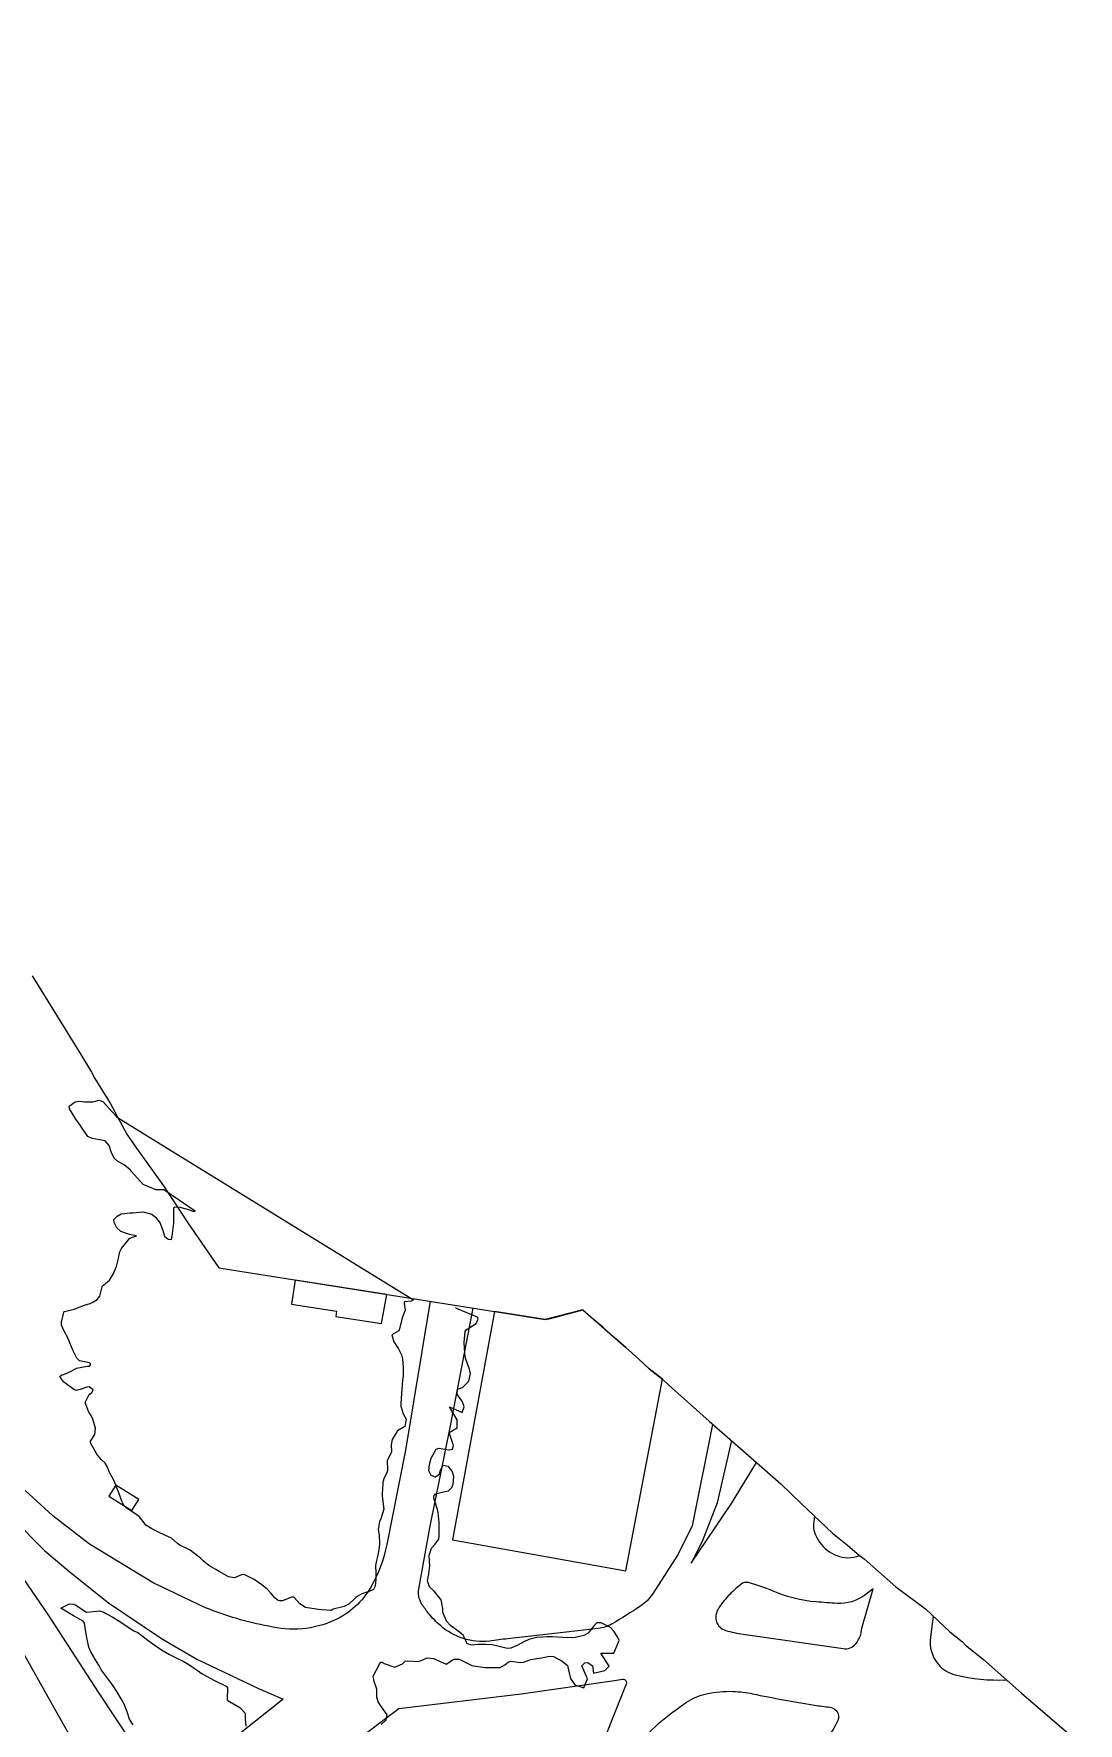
# Model space of a CAD drawing. Header units: metres. Extents: x 307586 to 320046, y 7427249 to 7434250.
# Drawn here: x 317237 to 317399.4, y 7432401.6 to 7432664.2 of the extents above; entities that cross this region are included whole.
import ezdxf

# ---------------------------------------------------------------- set-up
doc = ezdxf.new("R2010")
doc.units = ezdxf.units.M
doc.header["$MEASUREMENT"] = 0
for name, color, linetype in [('Area', 45, 'Continuous'), ('Curvas de Nivel 1m', 11, 'Continuous'), ('Edificações', 30, 'Continuous'), ('Vias Primárias', 230, 'Continuous')]:
    doc.layers.add(name, color=color, linetype=linetype)

msp = doc.modelspace()

# ---------------------------------------------------------------- linework, layer by layer
at = {"layer": 'Area'}
msp.add_polyline3d([(317236.78, 7432517.78, 737), (317244.38, 7432505.58, 736.93), (317246.04, 7432502.82, 736.95), (317246.51, 7432501.87, 736.91), (317248.91, 7432498, 737.11), (317251.53, 7432493.17, 737.1), (317252.77, 7432491.37, 736.98), (317257.21, 7432485.18, 737.04), (317260.99, 7432479.41, 737.24), (317265.83, 7432472.4, 737.44), (317316.52, 7432464.38, 747.16), (317317.35, 7432464.53, 746.87), (317322.39, 7432465.87, 747.23), (317329.07, 7432460.05, 747.04), (317331.05, 7432458.29, 747.27), (317332.71, 7432456.72, 747.34), (317334.77, 7432455.09, 747.06), (317335.75, 7432454.19, 746.98), (317342.01, 7432448.57, 737.29), (317347.75, 7432443.63, 737.13), (317353.15, 7432438.85, 737.64), (317356.31, 7432435.77, 737.23), (317361.2, 7432431.18, 737.42), (317363.54, 7432429.29, 737.34), (317365.41, 7432427.7, 737.48), (317366.1, 7432427.17, 737.4), (317371.04, 7432422.84, 737.44), (317375.63, 7432419.39, 737.42), (317379.46, 7432415.86, 745.66), (317381.4, 7432414.3, 737.34), (317381.88, 7432413.78, 738), (317384.66, 7432411.56, 737.2), (317390.56, 7432406.31, 738.69), (317399.39, 7432398.72, 737.48)], dxfattribs=at)
at = {"layer": 'Curvas de Nivel 1m', "elevation": 737, "flags": 128}
msp.add_lwpolyline([(317249.79, 7432496.03), (317249.91, 7432495.89), (317257.37, 7432491.3), (317296.05, 7432467.42), (317295.7, 7432467.24), (317294.64, 7432467.13), (317294.6, 7432466.9), (317294.77, 7432465.84), (317294.39, 7432464.9), (317294.25, 7432464.46), (317293.91, 7432462.91), (317293.78, 7432462.61), (317292.68, 7432462.02), (317293.03, 7432460.92), (317293.75, 7432459.81), (317294.06, 7432459.22), (317294.19, 7432458.9), (317294.35, 7432458.29), (317294.45, 7432456.9), (317294.46, 7432455.65), (317294.38, 7432454.9), (317294.3, 7432454.28), (317294.2, 7432452.9), (317294.08, 7432451.34), (317294.09, 7432450.9), (317294.47, 7432449.74), (317294.93, 7432448.89), (317294.74, 7432447.76), (317293.6, 7432447.09), (317293.53, 7432446.97), (317293.5, 7432446.91), (317292.77, 7432445.73), (317292.62, 7432444.92), (317292.64, 7432443.83), (317292.23, 7432442.92), (317292, 7432442.46), (317292.03, 7432440.92), (317291.91, 7432440.54), (317291.51, 7432439.76), (317291.31, 7432439.12), (317291.28, 7432438.93), (317291.19, 7432437.22), (317291.22, 7432436.93), (317291.45, 7432434.93), (317290.98, 7432433.39), (317290.76, 7432432.94), (317290.59, 7432431.76), (317290.73, 7432430.94), (317290.8, 7432429.52), (317290.71, 7432428.94), (317290.54, 7432427.76), (317290.33, 7432426.94), (317290.14, 7432426.14), (317290.19, 7432424.94), (317290.21, 7432424.05), (317290.09, 7432422.94), (317289.85, 7432422.4), (317289.3, 7432422.18), (317288.04, 7432421.72), (317287.29, 7432421.35), (317287.09, 7432421.18), (317286.91, 7432420.98), (317286.09, 7432420.17), (317285.27, 7432419.78), (317283.59, 7432419.35), (317283.26, 7432419.17), (317283.15, 7432419.14), (317281.27, 7432419.33), (317280.96, 7432419.36), (317279.27, 7432419.61), (317278.38, 7432420.19), (317277.55, 7432421.1), (317277.41, 7432421.22), (317277.28, 7432421.24), (317277.16, 7432421.22), (317276.87, 7432421.1), (317275.73, 7432420.66), (317275.28, 7432420.64), (317274.91, 7432420.76), (317274.52, 7432421.13), (317273.95, 7432421.8), (317273.3, 7432422.47), (317272.5, 7432423.16), (317271.32, 7432423.99), (317269.75, 7432424.76), (317269.33, 7432424.71), (317268.27, 7432424.25), (317267.32, 7432424.37), (317265.87, 7432425.23), (317265.34, 7432425.55), (317264.23, 7432426.15), (317263.35, 7432426.85), (317262.94, 7432427.27), (317261.37, 7432428.54), (317259.73, 7432429.31), (317259.39, 7432429.56), (317258.47, 7432430.4), (317257.4, 7432430.86), (317256.42, 7432431.35), (317255.41, 7432431.86), (317254.45, 7432432.41), (317253.74, 7432433.39), (317253.43, 7432433.77), (317252.28, 7432434.56), (317251.45, 7432435.06), (317251.09, 7432435.41), (317250.74, 7432436.14), (317250.29, 7432437.42), (317249.5, 7432439.43), (317248.76, 7432440.69), (317248.53, 7432441.44), (317248.13, 7432442.05), (317247.53, 7432442.61), (317246.86, 7432443.47), (317245.85, 7432445.19), (317245.86, 7432445.48), (317246.53, 7432446.52), (317246.63, 7432447.47), (317246.2, 7432448.88), (317245.95, 7432449.48), (317245.62, 7432449.97), (317245.02, 7432451.49), (317245.66, 7432452.73), (317246.09, 7432453.04), (317246.3, 7432453.47), (317245.67, 7432453.92), (317245.27, 7432453.88), (317244.24, 7432453.5), (317243.66, 7432453.36), (317243.29, 7432453.51), (317241.68, 7432454.71), (317241.07, 7432455.54), (317241.43, 7432455.79), (317241.7, 7432455.84), (317242.88, 7432456.34), (317243.71, 7432456.8), (317245.33, 7432457.11), (317245.71, 7432457.12), (317245.87, 7432457.32), (317245.85, 7432457.48), (317245.71, 7432457.64), (317244.16, 7432457.95), (317243.72, 7432458.35), (317243.16, 7432459.52), (317242.75, 7432460.52), (317242.36, 7432461.52), (317241.77, 7432462.59), (317241.34, 7432463.53), (317241.34, 7432463.98), (317241.72, 7432465.53), (317241.74, 7432465.6), (317241.81, 7432465.63), (317243.35, 7432465.98), (317243.82, 7432466.18), (317244.93, 7432466.6), (317245.83, 7432466.88), (317246.24, 7432467.07), (317246.88, 7432467.47), (317247.31, 7432468), (317247.68, 7432469.46), (317247.72, 7432469.6), (317247.86, 7432469.72), (317248.81, 7432470.51), (317249.4, 7432471.44), (317249.89, 7432472.6), (317250.13, 7432473.44), (317250.44, 7432474.91), (317250.68, 7432475.43), (317251.95, 7432476.98), (317252.23, 7432477.13), (317253.01, 7432477.4), (317251.95, 7432477.61), (317250.57, 7432478.05), (317249.97, 7432478.65), (317249.55, 7432479.44), (317249.5, 7432479.92), (317249.99, 7432480.44), (317250.62, 7432480.81), (317252, 7432480.94), (317252.45, 7432480.95), (317254, 7432481.12), (317255.39, 7432480.76), (317255.99, 7432480.3), (317256.7, 7432479.35), (317257.11, 7432478.21), (317257.35, 7432477.35), (317257.95, 7432476.88), (317258.45, 7432476.83), (317258.57, 7432477.33), (317258.7, 7432478.6), (317258.81, 7432479.33), (317258.82, 7432480.51), (317258.81, 7432481.72), (317258.95, 7432481.91), (317259.74, 7432481.84), (317261.09, 7432481.5), (317261.92, 7432481.18), (317262.11, 7432481.24), (317257.26, 7432484.52), (317256.87, 7432484.52), (317256.04, 7432484.53), (317254.05, 7432485.39), (317252.23, 7432487.41), (317252.07, 7432487.6), (317251.09, 7432488.43), (317250.09, 7432488.94), (317249.55, 7432489.45), (317249.1, 7432490.46), (317248.74, 7432491.45), (317248.13, 7432492.14), (317247.28, 7432492.32), (317246.13, 7432492.5), (317245.47, 7432492.82), (317244.98, 7432493.5), (317244.16, 7432494.75), (317243.59, 7432495.52), (317242.6, 7432497.12), (317242.54, 7432497.53), (317243.48, 7432498.23), (317244.2, 7432498.3), (317244.93, 7432498.22), (317246.2, 7432498.21), (317247.19, 7432498.48), (317247.79, 7432498.29)], close=True, dxfattribs=at)
for points in [[(317291.05, 7432401.44), (317291.83, 7432402.15), (317291.95, 7432402.92), (317291.09, 7432404.19), (317290.59, 7432404.94), (317290.37, 7432405.66), (317290.36, 7432406.94), (317289.96, 7432408.11), (317289.8, 7432408.94), (317290.27, 7432409.82), (317290.83, 7432410.93), (317290.97, 7432411.13), (317291.16, 7432411.11), (317291.5, 7432410.93), (317293.16, 7432410.34), (317294.35, 7432410.89), (317294.79, 7432411.27), (317295.17, 7432411.33), (317296.8, 7432411.23), (317297.17, 7432411.34), (317298.21, 7432411.82), (317299.18, 7432411.69), (317301.16, 7432410.81), (317302.36, 7432411.61), (317303.17, 7432411.57), (317304.84, 7432410.76), (317305.04, 7432410.64), (317305.16, 7432410.6), (317305.38, 7432410.54), (317307.16, 7432410.31), (317308.74, 7432410.3), (317309.16, 7432410.29), (317309.55, 7432410.31), (317310.24, 7432410.7), (317310.76, 7432411.1), (317311.17, 7432411.29), (317312.76, 7432411.08), (317313.17, 7432411.12), (317314.29, 7432411.54), (317315.18, 7432411.71), (317316.02, 7432411.8), (317317.18, 7432412.07), (317317.82, 7432411.98), (317319.17, 7432411.26), (317320.03, 7432410.58), (317320.28, 7432409.45), (317320.46, 7432408.58), (317321.13, 7432407.62), (317322.52, 7432407.16), (317323.14, 7432408.55), (317322.24, 7432410.56), (317322.7, 7432411.02), (317323.17, 7432411.09), (317323.91, 7432410.54), (317324.04, 7432409.43), (317325.15, 7432409.66), (317325.82, 7432409.85), (317326.5, 7432410.51), (317325.19, 7432412.52), (317327.19, 7432412.5), (317328.03, 7432414.49), (317327.79, 7432415.06), (317327.23, 7432415.93), (317326.67, 7432416.51), (317325.24, 7432417.25), (317324.56, 7432417.22), (317323.95, 7432416.54), (317323.22, 7432415.63), (317322.52, 7432415.26), (317321.22, 7432414.97), (317320.86, 7432414.93), (317319.22, 7432414.94), (317317.66, 7432415.06), (317317.22, 7432415.08), (317316.77, 7432415.08), (317315.22, 7432414.94), (317314.01, 7432414.66), (317313.21, 7432414.29), (317312.18, 7432413.7), (317311.2, 7432413.28), (317310.62, 7432413.27), (317309.2, 7432413.63), (317308.29, 7432413.81), (317307.2, 7432413.88), (317306.08, 7432413.87), (317305.2, 7432413.79), (317304.39, 7432413.95), (317304.05, 7432414.78), (317303.77, 7432415.34), (317303.22, 7432415.78), (317301.81, 7432416.8), (317301.24, 7432417.42), (317300.62, 7432418.82), (317300.63, 7432419.46), (317300.39, 7432420.82), (317299.3, 7432422.17), (317298.56, 7432422.84), (317298.27, 7432423.79), (317298.46, 7432424.84), (317298.6, 7432426.1), (317298.56, 7432426.84), (317298.49, 7432427.72), (317298.88, 7432428.84), (317299.39, 7432429.4), (317299.99, 7432430.23), (317300.08, 7432430.82), (317300.05, 7432432.2), (317300.05, 7432432.82), (317299.89, 7432434.38), (317299.8, 7432434.83), (317299.46, 7432435.98), (317299.25, 7432436.61), (317299.23, 7432436.83), (317299.26, 7432437.05), (317299.48, 7432437.3), (317300.72, 7432437.59), (317301.49, 7432437.73), (317302.03, 7432438.27), (317302.24, 7432438.8), (317302.33, 7432439.99), (317302.1, 7432440.8), (317301.53, 7432441.52), (317300.65, 7432441.7), (317300.17, 7432440.82), (317300.04, 7432440.3), (317299.51, 7432439.9), (317298.81, 7432440.13), (317298.46, 7432440.85), (317298.55, 7432441.84), (317298.79, 7432442.84), (317299.57, 7432444.24), (317300, 7432444.4), (317301.57, 7432444.12), (317302.14, 7432444.23), (317302.27, 7432444.8), (317301.59, 7432446.81), (317302.85, 7432447.55), (317302.87, 7432448.8), (317301.64, 7432450.81), (317303.63, 7432449.95), (317303.92, 7432450.79), (317303.66, 7432451.6), (317302.88, 7432452.8), (317302.92, 7432453.56), (317303.68, 7432453.83), (317304.65, 7432454.78), (317304.92, 7432455.99), (317304.71, 7432456.78), (317304.16, 7432458.36), (317304.08, 7432458.79), (317304.04, 7432459.08), (317303.95, 7432460.79), (317304.08, 7432462.5), (317304.28, 7432462.78), (317305.8, 7432463.78), (317306.14, 7432464.42), (317306, 7432464.76), (317302.74, 7432466.08), (317302.58, 7432466.26)], [(317252.51, 7432401.39), (317251.9, 7432402.25), (317251.54, 7432403.4), (317251.08, 7432404.59), (317250.61, 7432405.41), (317249.98, 7432406.54), (317249.4, 7432407.43), (317249.12, 7432407.8), (317247.86, 7432409.45), (317247.59, 7432409.89), (317247.16, 7432410.67), (317246.65, 7432411.47), (317245.9, 7432412.74), (317245.61, 7432413.48), (317245.21, 7432415.48), (317244.93, 7432417.18), (317244.74, 7432417.49), (317243.24, 7432418.31), (317241.25, 7432419.53), (317242.59, 7432420.19), (317243.27, 7432420.14), (317243.68, 7432419.91), (317244.34, 7432419.49), (317245.25, 7432418.89), (317245.8, 7432418.93), (317247.26, 7432419.08), (317247.78, 7432418.93), (317249.24, 7432418.19), (317250.44, 7432417.42), (317251.23, 7432416.89), (317252.62, 7432416), (317253.22, 7432415.71), (317253.43, 7432415.6), (317253.7, 7432415.38), (317255.2, 7432414.21), (317256.45, 7432413.35), (317257.18, 7432412.86), (317258.15, 7432412.3), (317259.17, 7432411.81), (317260.26, 7432411.3), (317261.16, 7432410.78), (317262.79, 7432409.63), (317263.14, 7432409.38), (317263.21, 7432409.34), (317263.34, 7432409.27), (317265.13, 7432408.29), (317266.93, 7432407.4), (317267.11, 7432407.3), (317267.18, 7432407.22), (317267.09, 7432405.22), (317269.08, 7432404.09), (317269.91, 7432403.18), (317269.92, 7432402.31), (317270, 7432401.18)]]:
    msp.add_lwpolyline(points, dxfattribs=at)
at = {"layer": 'Edificações'}
for points, elevation in [([(317277.67, 7432470.52), (317277.08, 7432466.78), (317284.1, 7432465.67), (317283.98, 7432464.87), (317291.09, 7432463.75), (317291.91, 7432468.27)], 739.71), ([(317334.77, 7432455.09), (317332.71, 7432456.72), (317331.05, 7432458.29), (317329.07, 7432460.05), (317327.23, 7432461.66), (317325.48, 7432463.17), (317323.97, 7432464.5), (317322.39, 7432465.87), (317316.52, 7432464.38), (317308.68, 7432465.62), (317302.14, 7432430.16), (317329.09, 7432425.33)], 747.06)]:
    msp.add_lwpolyline(points, close=True, dxfattribs=dict(at, elevation=elevation))
msp.add_lwpolyline([(317249.78, 7432438.64), (317248.71, 7432436.91), (317252.3, 7432434.68), (317253.37, 7432436.4)], close=True, dxfattribs=at)
at = {"layer": 'Vias Primárias'}
for points in [[(317273.56, 7432416.7), (317273.55, 7432416.7), (317273.55, 7432416.7, -0.049564), (317263.76, 7432419.59), (317255.62, 7432423.47), (317245.71, 7432429.46), (317240.02, 7432433.85), (317232.62, 7432440.67), (317225.72, 7432447.91), (317219.07, 7432455.82), (317212.23, 7432464.98), (317203.67, 7432477.91), (317191.39, 7432497.24), (317177.34, 7432519.1), (317167.96, 7432533.77), (317156.2, 7432552.7), (317148.09, 7432566.01), (317137.53, 7432583.81), (317132.9, 7432591.36), (317119.83, 7432612.59), (317096.45, 7432650.67), (317081.32, 7432674.75)], [(317273.56, 7432416.7), (317273.55, 7432416.7), (317273.55, 7432416.7, -0.049564), (317263.76, 7432419.59), (317255.62, 7432423.47), (317245.71, 7432429.46), (317240.02, 7432433.85), (317232.62, 7432440.67), (317225.72, 7432447.91), (317219.07, 7432455.82), (317212.23, 7432464.98), (317203.67, 7432477.91), (317191.39, 7432497.24), (317177.34, 7432519.1), (317167.96, 7432533.77), (317156.2, 7432552.7), (317148.09, 7432566.01), (317137.53, 7432583.81), (317132.9, 7432591.36), (317119.83, 7432612.59), (317096.45, 7432650.67), (317081.32, 7432674.75)], [(317342.57, 7432448.09), (317339.41, 7432432.32), (317337.19, 7432427.89), (317333.2, 7432421.69, -0.106421), (317331.35, 7432419.83, -0.007179), (317326.94, 7432417.07, -0.116742), (317324.79, 7432416.37), (317310.71, 7432414.76, 0.006536), (317307.91, 7432414.41)], [(317342.57, 7432448.09), (317339.41, 7432432.32), (317337.19, 7432427.89), (317333.2, 7432421.69, -0.106421), (317331.35, 7432419.83, -0.007179), (317326.94, 7432417.07, -0.116742), (317324.79, 7432416.37), (317310.71, 7432414.76, 0.006536), (317307.91, 7432414.41)]]:
    msp.add_lwpolyline(points, format="xyb", dxfattribs=at)
for points, elevation in [([(317298.66, 7432467.21), (317294.8, 7432444.08), (317291.91, 7432429.43, -0.081758), (317289.42, 7432422.79, -0.155226), (317283.8, 7432417.64, -0.168727), (317273.55, 7432416.7, -0.083993)], 743.73), ([(317298.66, 7432467.21), (317294.8, 7432444.08), (317291.91, 7432429.43, -0.081758), (317289.42, 7432422.79, -0.155226), (317283.8, 7432417.64, -0.168727), (317273.55, 7432416.7, -0.083993)], 743.73), ([(317307.91, 7432414.41, -0.215476), (317300.25, 7432416.82, -0.043629), (317298.46, 7432418.65, -0.024108), (317297.41, 7432420.07, -0.170791), (317296.86, 7432422.2), (317298.6, 7432432.02), (317301.82, 7432447.84), (317305.34, 7432466.15)], 737.27), ([(317307.91, 7432414.41, -0.215476), (317300.25, 7432416.82, -0.043629), (317298.46, 7432418.65, -0.024108), (317297.41, 7432420.07, -0.170791), (317296.86, 7432422.2), (317298.6, 7432432.02), (317301.82, 7432447.84), (317305.34, 7432466.15)], 737.27), ([(317358.39, 7432433.82), (317358.25, 7432432.59, 0.112387), (317358.4, 7432431.32, 0.140213), (317360.37, 7432428.53, 0.164975), (317363.57, 7432427.36, 0.105075), (317365.41, 7432427.7, 0.136999)], 737.31), ([(317358.39, 7432433.82), (317358.25, 7432432.59, 0.112387), (317358.4, 7432431.32, 0.140213), (317360.37, 7432428.53, 0.164975), (317363.57, 7432427.36, 0.105075), (317365.41, 7432427.7, 0.136999)], 737.31), ([(317376.85, 7432418.27), (317376.41, 7432415.02, 0.212347), (317377.66, 7432410.76, 0.157649), (317380.25, 7432409.16, 0.072673), (317388.24, 7432408.38, -0.024217)], 740.03), ([(317376.85, 7432418.27), (317376.41, 7432415.02, 0.212347), (317377.66, 7432410.76, 0.157649), (317380.25, 7432409.16, 0.072673), (317388.24, 7432408.38, -0.024217)], 740.03)]:
    msp.add_lwpolyline(points, format="xyb", dxfattribs=dict(at, elevation=elevation))
for points in [[(317218.28, 7432449.69), (317228.53, 7432438.73), (317238.7, 7432428.49), (317242.73, 7432425.05), (317248.68, 7432420.34), (317256.89, 7432414.82), (317262.38, 7432411.59), (317271.85, 7432407.07), (317275.81, 7432405.39), (317266.94, 7432398.32), (317261.64, 7432393.48, -0.123319), (317259.65, 7432392.41, -0.151152), (317258.15, 7432392.48, -0.102078), (317255.12, 7432394.36), (317247.1, 7432406.44), (317239.27, 7432418.53), (317231.83, 7432429.39), (317223.15, 7432442.41)], [(317218.28, 7432449.69), (317228.53, 7432438.73), (317238.7, 7432428.49), (317242.73, 7432425.05), (317248.68, 7432420.34), (317256.89, 7432414.82), (317262.38, 7432411.59), (317271.85, 7432407.07), (317275.81, 7432405.39), (317266.94, 7432398.32), (317261.64, 7432393.48, -0.123319), (317259.65, 7432392.41, -0.151152), (317258.15, 7432392.48, -0.102078), (317255.12, 7432394.36), (317247.1, 7432406.44), (317239.27, 7432418.53), (317231.83, 7432429.39), (317223.15, 7432442.41)], [(317347.31, 7432415.46), (317362.85, 7432413.23, 0.259904), (317364.83, 7432413.98, 0.16877), (317365.75, 7432416.42), (317367.53, 7432422.53), (317366.21, 7432421.55, -0.177765), (317361.93, 7432420.26, -0.004885), (317358.67, 7432420.49, -0.082392), (317351.95, 7432422.17, 0.038719), (317348.13, 7432423.49, 0.240848), (317346.95, 7432423.22, 0.029322), (317345, 7432421.42, 0.051557), (317343.42, 7432419.38, 0.224715), (317343.19, 7432417.37, 0.246095), (317344.58, 7432416.05, 0.032281)], [(317347.31, 7432415.46), (317362.85, 7432413.23, 0.259904), (317364.83, 7432413.98, 0.16877), (317365.75, 7432416.42), (317367.53, 7432422.53), (317366.21, 7432421.55, -0.177765), (317361.93, 7432420.26, -0.004885), (317358.67, 7432420.49, -0.082392), (317351.95, 7432422.17, 0.038719), (317348.13, 7432423.49, 0.240848), (317346.95, 7432423.22, 0.029322), (317345, 7432421.42, 0.051557), (317343.42, 7432419.38, 0.224715), (317343.19, 7432417.37, 0.246095), (317344.58, 7432416.05, 0.032281)], [(317274.96, 7432390.87), (317286.47, 7432398.43), (317293.79, 7432403.92), (317312.81, 7432406.2), (317327.31, 7432408.26, 0.008589), (317328.55, 7432408.46, -0.618224), (317329.12, 7432407.69), (317324, 7432394.87), (317321.05, 7432384.57), (317318.82, 7432374.85), (317318.05, 7432378.1, 0.044753), (317317.28, 7432380.4, 0.041463), (317315.2, 7432384.26, 0.046406), (317311.6, 7432388.81, 0.044925), (317307.87, 7432392.06, 0.085032), (317301.2, 7432395.36, 0.041484), (317296.46, 7432396.35, 0.063567), (317289.8, 7432396.32, 0.017025), (317284.86, 7432395.5, 0.080274), (317278.9, 7432393.27)], [(317274.96, 7432390.87), (317286.47, 7432398.43), (317293.79, 7432403.92), (317312.81, 7432406.2), (317327.31, 7432408.26, 0.008589), (317328.55, 7432408.46, -0.618224), (317329.12, 7432407.69), (317324, 7432394.87), (317321.05, 7432384.57), (317318.82, 7432374.85), (317318.05, 7432378.1, 0.044753), (317317.28, 7432380.4, 0.041463), (317315.2, 7432384.26, 0.046406), (317311.6, 7432388.81, 0.044925), (317307.87, 7432392.06, 0.085032), (317301.2, 7432395.36, 0.041484), (317296.46, 7432396.35, 0.063567), (317289.8, 7432396.32, 0.017025), (317284.86, 7432395.5, 0.080274), (317278.9, 7432393.27)], [(317323.06, 7432374.37), (317325.83, 7432384.97), (317326.9, 7432388.09, -0.014071), (317329.27, 7432394.46, -0.024581), (317330.37, 7432396.81, -0.096429), (317334.27, 7432401.67, -0.025839), (317338.5, 7432404.89, -0.097514), (317341.6, 7432406.22, -0.061561), (317345.75, 7432406.58, -0.042929), (317348.78, 7432406.21, 0.013022), (317358.4, 7432404.45, 0.009807), (317360.8, 7432404.12, -0.49825), (317362.02, 7432402.05, -0.110971), (317359.94, 7432399.12, -0.074903), (317355.52, 7432396.19, -0.096656), (317352.23, 7432395.38, 0.067141), (317346.51, 7432394.31, 0.065582), (317338.33, 7432390.37, 0.004575), (317331.38, 7432385.72, 0.091222), (317326.85, 7432381.25, 0.077021), (317323.44, 7432374.27, -0.106401), (317323.21, 7432373.86, -0.509673)], [(317323.06, 7432374.37), (317325.83, 7432384.97), (317326.9, 7432388.09, -0.014071), (317329.27, 7432394.46, -0.024581), (317330.37, 7432396.81, -0.096429), (317334.27, 7432401.67, -0.025839), (317338.5, 7432404.89, -0.097514), (317341.6, 7432406.22, -0.061561), (317345.75, 7432406.58, -0.042929), (317348.78, 7432406.21, 0.013022), (317358.4, 7432404.45, 0.009807), (317360.8, 7432404.12, -0.49825), (317362.02, 7432402.05, -0.110971), (317359.94, 7432399.12, -0.074903), (317355.52, 7432396.19, -0.096656), (317352.23, 7432395.38, 0.067141), (317346.51, 7432394.31, 0.065582), (317338.33, 7432390.37, 0.004575), (317331.38, 7432385.72, 0.091222), (317326.85, 7432381.25, 0.077021), (317323.44, 7432374.27, -0.106401), (317323.21, 7432373.86, -0.509673)]]:
    msp.add_lwpolyline(points, format="xyb", close=True, dxfattribs=at)
at = {"layer": 'Vias Primárias', "elevation": 737.19}
msp.add_lwpolyline([(317345.49, 7432445.58), (317343.27, 7432435.9), (317340.94, 7432429.88), (317339.25, 7432426.5), (317345.5, 7432435.79), (317349.41, 7432442.16)], dxfattribs=at)
msp.add_lwpolyline([(317345.49, 7432445.58), (317343.27, 7432435.9), (317340.94, 7432429.88), (317339.25, 7432426.5), (317345.5, 7432435.79), (317349.41, 7432442.16)], dxfattribs=at)
at = {"layer": 'Vias Primárias'}
msp.add_lwpolyline([(317232.73, 7432417.27), (317240.42, 7432403.61), (317243.58, 7432398)], dxfattribs=at)
msp.add_lwpolyline([(317232.73, 7432417.27), (317240.42, 7432403.61), (317243.58, 7432398)], dxfattribs=at)

doc.saveas('drawing.dxf')
